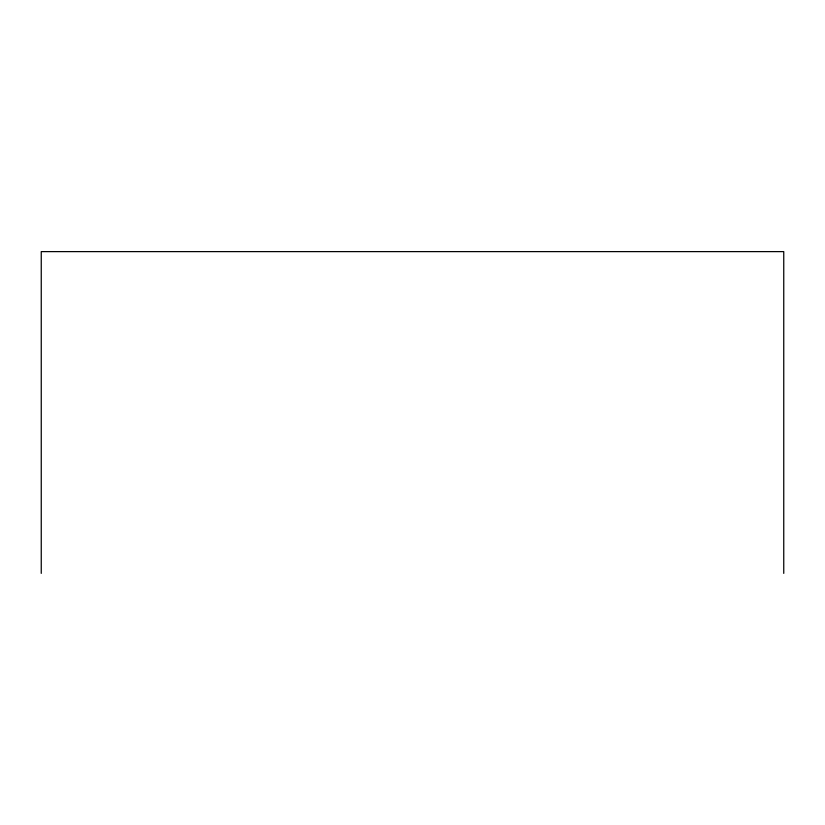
<?xml version="1.0" encoding="UTF-8"?>
<svg xmlns="http://www.w3.org/2000/svg" width="825" height="825" viewBox="0 0 825 825"><rect width="100%" height="100%" fill="white"/><g stroke="black" fill="none" stroke-linecap="round" stroke-linejoin="round"><path stroke-width="1.24" d="M783.75 573.385L783.75 251.615L41.25 251.615L41.25 573.385"/></g></svg>
